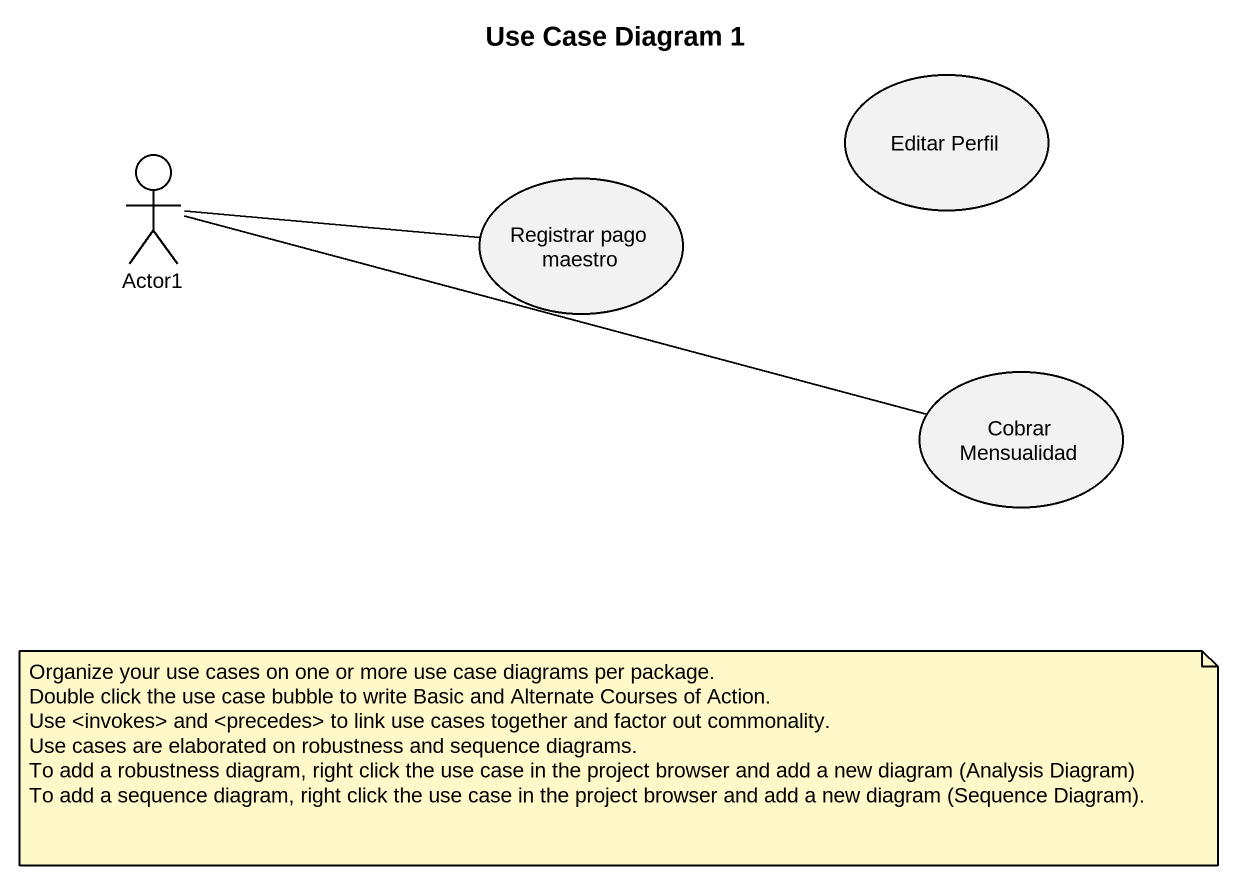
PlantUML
@startuml
title Use Case Diagram 1
actor Actor1
usecase "Editar Perfil" as Editar_Perfil
usecase "Registrar pago maestro" as Registrar_pago_maestro
usecase "Cobrar Mensualidad" as Cobrar_Mensualidad
Actor1 -right- Registrar_pago_maestro
Cobrar_Mensualidad -left- Actor1
note as N1
  Organize your use cases on one or more use case diagrams per package.
  Double click the use case bubble to write Basic and Alternate Courses of Action.
  Use <invokes> and <precedes> to link use cases together and factor out commonality.
  Use cases are elaborated on robustness and sequence diagrams.
  To add a robustness diagram, right click the use case in the project browser and add a new diagram (Analysis Diagram)
  To add a sequence diagram, right click the use case in the project browser and add a new diagram (Sequence Diagram).
end note
@enduml
